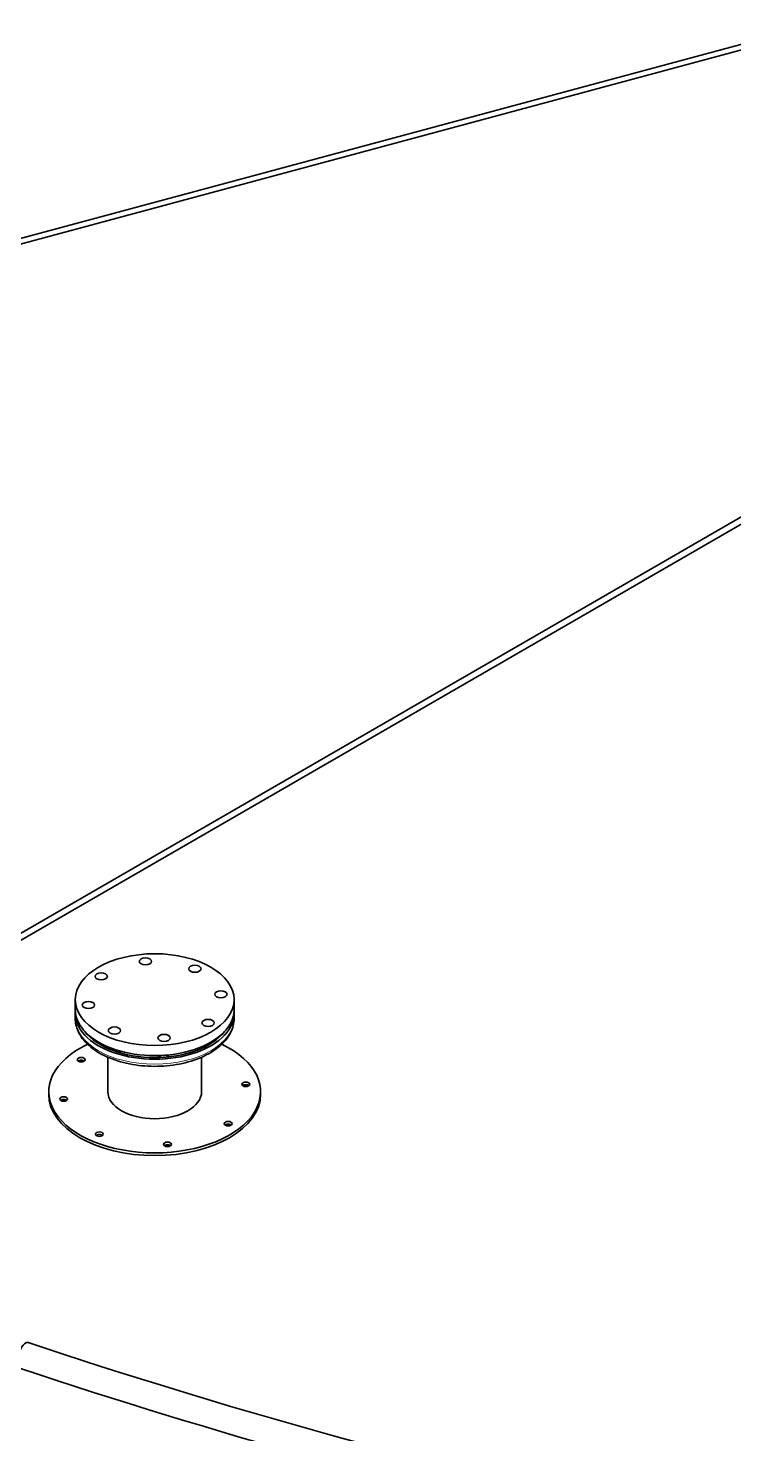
# Model space of a CAD drawing. Header units: millimetres. Extents: x 0 to 42050, y 0 to 29700.
# Drawn here: x 24924 to 25430, y 11311 to 12319 of the extents above; entities that cross this region are included whole.
import ezdxf

# ---------------------------------------------------------------- set-up
doc = ezdxf.new("R2010")
doc.units = ezdxf.units.MM
doc.header["$LTSCALE"] = 50
doc.layers.add('Visible', color=7, linetype='Continuous', lineweight=35)
doc.layers.add('Visible Narrow', color=7, linetype='Continuous', lineweight=18)

msp = doc.modelspace()

# ---------------------------------------------------------------- linework, layer by layer
at = {"layer": 'Visible', "color": 9, "true_color": 0xc0c0c0}
for p, q in [((23921.55, 11899.38), (26378.77, 12560.92)), ((26381.47, 12557.57), (23925.36, 11896.33)), ((24613.64, 11493.74), (26412.27, 12532.18)), ((26416.79, 12529.57), (24618.84, 11491.52))]:
    msp.add_line(p, q, dxfattribs=at)
at = {"layer": 'Visible'}
for p, q in [((24957.51, 11614.8), (24957.51, 11621.99)), ((25071.51, 11614.8), (25071.51, 11621.99)), ((24957.51, 11612.19), (24957.51, 11608.6)), ((25071.51, 11612.19), (25071.51, 11608.6)), ((24980.85, 11580.71), (24980.85, 11556.02)), ((25048.17, 11580.71), (25048.17, 11556.02)), ((24938.51, 11554.06), (24938.51, 11556.02)), ((25090.51, 11554.06), (25090.51, 11556.02))]:
    msp.add_line(p, q, dxfattribs=at)
at = {"layer": 'Visible', "color": 9, "true_color": 0xc0c0c0}
for major_axis, start_param, end_param in [((-3300, 0), 6.0866343, 9.6231248), ((-3260, 0), 0, 1.7505123)]:
    msp.add_ellipse((26536.67, 12505.05), major_axis=major_axis, ratio=0.5773503, start_param=start_param, end_param=end_param, dxfattribs=at)
at = {"layer": 'Visible'}
for centre, major_axis in [((25014.51, 11621.99), (57, 0)), ((25007.83, 11649.43), (-4.4, 0)), ((25043.4, 11644.12), (4.4, 0)), ((24976.18, 11638.67), (-4.4, 0)), ((25062.04, 11625.85), (4.4, 0)), ((24966.98, 11618.13), (-4.4, 0)), ((24985.63, 11599.86), (-4.4, 0)), ((25052.85, 11605.31), (4.4, 0)), ((25021.2, 11594.55), (4.4, 0)), ((24961.8, 11578.95), (-2.8, 0)), ((25079.87, 11561.32), (2.8, 0)), ((24949.16, 11550.71), (-2.8, 0)), ((25067.23, 11533.09), (2.8, 0)), ((24974.8, 11525.58), (2.8, 0)), ((25023.7, 11518.28), (2.8, 0))]:
    msp.add_ellipse(centre, major_axis=major_axis, ratio=0.5773503, dxfattribs=at)
for centre, major_axis, ratio, start_param, end_param in [((25014.51, 11612.19), (57, 0), 0.5773503, 3.101885, 6.322893), ((25014.51, 11614.8), (-57, 0), 0.5773503, 0, 3.1415927), ((25014.51, 11612.19), (-55, 0), 0.5773503, 0.4211785, 2.7204141), ((25052.85, 11588.98), (-4.3, 0), 0.5773503, 4.0695409, 4.3423479), ((25052.85, 11590.62), (4.3, 0), 0.5773503, 0.4884405, 0.7295372), ((25014.51, 11556.02), (-76, 0), 0.5773503, 5.3979665, 10.3099968), ((24985.63, 11585.16), (4.3, 0), 0.5773503, 2.1349014, 2.5463734), ((24985.63, 11583.53), (4.3, 0), 0.5773503, 0.3351246, 1.9798651), ((24985.63, 11585.16), (4.3, 0), 0.5773503, 5.7729561, 6.2651067), ((25021.2, 11579.85), (-4.3, 0), 0.5773503, 5.2361293, 6.0304336), ((25021.2, 11579.85), (4.3, 0), 0.5773503, 0.490314, 1.2670094), ((25052.85, 11590.62), (-4.3, 0), 0.5773503, 0.752665, 1.1079572), ((24961.8, 11576.99), (-2.8, 0), 0.5773503, 3.7927301, 5.6320478), ((25021.2, 11578.22), (-4.3, 0), 0.5773503, 4.6446265, 5.0063949), ((25079.87, 11559.36), (-2.8, 0), 0.5773503, 3.7927301, 5.6320478), ((25014.51, 11554.06), (76, 0), 0.5773503, 3.1415927, 6.2831853), ((25014.51, 11556.02), (33.66, 0), 0.5773503, 3.1415927, 6.2831853), ((24949.16, 11548.75), (-2.8, 0), 0.5773503, 3.7927301, 5.6320478), ((25067.23, 11531.13), (-2.8, 0), 0.5773503, 3.7927301, 5.6320478), ((24974.8, 11523.62), (-2.8, 0), 0.5773503, 3.7927301, 5.6320478), ((25023.7, 11516.32), (-2.8, 0), 0.5773503, 3.7927301, 5.6320478), ((24920.61, 11366.91), (-3.06, -9.16), 0.4085168, 3.1415927, 6.2831853)]:
    msp.add_ellipse(centre, major_axis=major_axis, ratio=ratio, start_param=start_param, end_param=end_param, dxfattribs=at)
for points, knots in [([(25071.51, 11608.6), (25071.51, 11605.08), (25070.63, 11601.56), (25067.19, 11594.81), (25064.56, 11591.59), (25057.7, 11585.67), (25053.36, 11583.01), (25043.52, 11578.65), (25038, 11576.96), (25026.38, 11574.71), (25020.3, 11574.15), (25008.15, 11574.19), (25002.08, 11574.79), (24990.55, 11577.09), (24985.08, 11578.8), (24975.27, 11583.22), (24970.92, 11585.94), (24963.9, 11592.16), (24961.19, 11595.68), (24958.2, 11602.4), (24957.51, 11605.5), (24957.51, 11608.6)], [2.8886246, 2.8886246, 2.8886246, 2.8886246, 3.1738678, 3.1738678, 3.4781379, 3.4781379, 3.80518, 3.80518, 4.1358461, 4.1358461, 4.4647864, 4.4647864, 4.7929299, 4.7929299, 5.1219176, 5.1219176, 5.4526096, 5.4526096, 5.7791981, 5.7791981, 6.0302173, 6.0302173, 6.0302173, 6.0302173]), ([(25421.76, 11241.2), (25399.29, 11245.98), (25376.91, 11250.91), (25206.07, 11289.78), (25061.88, 11329.96), (24923.67, 11376.07)], [4.91301476, 4.91301476, 4.91301476, 4.91301476, 4.9352992, 4.9352992, 5.08390601, 5.08390601, 5.08390601, 5.08390601]), ([(25421.76, 11221.45), (25397.85, 11226.52), (25374.05, 11231.75), (25201.19, 11271.07), (25056.4, 11311.42), (24917.55, 11357.74)], [4.91169101, 4.91169101, 4.91169101, 4.91169101, 4.9352992, 4.9352992, 5.08390601, 5.08390601, 5.08390601, 5.08390601])]:
    msp.add_open_spline(points, degree=3, knots=knots, dxfattribs=at)
at = {"layer": 'Visible Narrow'}
msp.add_ellipse((25014.51, 11608.6), major_axis=(57, 0), ratio=0.5773503, start_param=3.1415927, end_param=6.2831853, dxfattribs=at)

doc.saveas('drawing.dxf')
